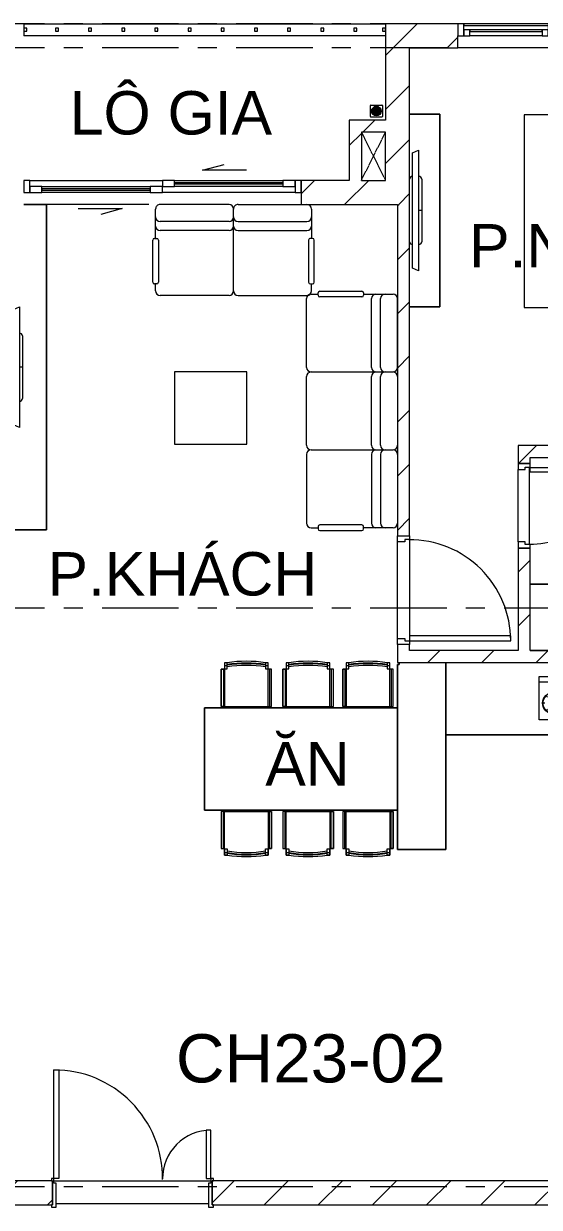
# Model space of a CAD drawing. Header units: millimetres. Extents: x -20144 to 117103, y -11426 to 48263.
# Drawn here: x 81601 to 85876, y 32780 to 42600 of the extents above; entities that cross this region are included whole.
import ezdxf

# ---------------------------------------------------------------- set-up
doc = ezdxf.new("R2010")
doc.units = ezdxf.units.MM
doc.linetypes.add('Dash_2_', pattern=[6.35, 3.175, -3.175])
doc.linetypes.add('Grid Line', pattern=[22.225, 12.7, -3.175, 3.175, -3.175])
for name, color, linetype, lineweight in [('A-DETL-GENF', 31, 'Continuous', 5), ('A-DETL-GENF-HDLN', 161, 'Dash_2_', 5), ('CHU', 181, 'Continuous', 5), ('CUA', 31, 'Continuous', 9), ('HATCH-TUONG', 152, 'Continuous', 9), ('NET THAY 2', 55, 'Continuous', 5), ('NET-CAT', 3, 'Continuous', 9), ('NET-THAY', 2, 'Continuous', 15), ('THIET BI', 44, 'Continuous', 5), ('THIET-BI', 44, 'Continuous', 5), ('TRUC', 225, 'Continuous', 5)]:
    doc.layers.add(name, color=color, linetype=linetype, lineweight=lineweight)
doc.styles.add('Arial_4', font='arial.ttf', dxfattribs={"height": 360})
doc.styles.add('Arial_5', font='arial.ttf', dxfattribs={"height": 400})
pattern_1 = [(45, (71000, 0), (-224.5064, 224.5064), [])]

# ---------------------------------------------------------------- blocks, each defined once
blk = doc.blocks.new('CUA VAO CAN HO_0001 - Type 1-362270-MẶT BẰNG TẦNG 23')
at = {"layer": 'CUA'}
for p, q in [((-549, 1022.3), (-509, 1022.3)), ((-549, 122.3), (-549, 1022.3)), ((-509, 1022.3), (-509, 122.3)), ((712, 522.3), (712, 122.3)), ((752, 522.3), (712, 522.3)), ((752, 122.3), (752, 522.3)), ((-509, 122.3), (-549, 122.3)), ((712, 122.3), (752, 122.3))]:
    blk.add_line(p, q, dxfattribs=at)
at = {"layer": 'CUA', "lineweight": 5}
for p, q in [((-550, 122.3), (-570, 122.3)), ((-570, 122.3), (-570, 102.3)), ((-570, 102.3), (-560, 102.3)), ((-560, 102.3), (-560, -97.7)), ((-550, 81.3), (-550, 122.3)), ((773, 122.3), (753, 122.3)), ((753, 122.3), (753, 81.3)), ((763, -97.7), (763, 102.3)), ((763, 102.3), (773, 102.3)), ((773, 102.3), (773, 122.3)), ((-530, 81.3), (-550, 81.3)), ((-530, -117.7), (-530, 81.3)), ((753, 81.3), (733, 81.3)), ((733, 81.3), (733, -117.7)), ((-560, -97.7), (-570, -97.7)), ((-570, -97.7), (-570, -117.7)), ((773, -97.7), (763, -97.7)), ((773, -117.7), (773, -97.7)), ((-570, -117.7), (-530, -117.7)), ((733, -117.7), (773, -117.7))]:
    blk.add_line(p, q, dxfattribs=at)
for centre, radius, start, end in [((-549, 122.3), 900, 359.5, 90), ((752, 122.3), 400, 90, 180.5)]:
    blk.add_arc(centre, radius, start, end, dxfattribs=at)
blk = doc.blocks.new('CUA PHONG NGU - Type 1-368226-MẶT BẰNG TẦNG 23')
at = {"layer": 'CUA', "lineweight": 5}
for p, q in [((-348.5, -52.3), (-348.5, 47.7)), ((-348.5, 47.7), (-298.5, 47.7)), ((-298.5, 47.7), (-298.5, -11.3)), ((501.5, 47.7), (551.5, 47.7)), ((501.5, -11.3), (501.5, 47.7)), ((551.5, 47.7), (551.5, -52.3)), ((-318.5, -52.3), (-348.5, -52.3)), ((-318.5, -11.3), (-318.5, -52.3)), ((-298.5, -11.3), (-318.5, -11.3)), ((521.5, -11.3), (501.5, -11.3)), ((521.5, -52.3), (521.5, -11.3)), ((551.5, -52.3), (521.5, -52.3))]:
    blk.add_line(p, q, dxfattribs=at)
at = {"layer": 'CUA'}
for p, q in [((-277.5, -52.3), (-317.5, -52.3)), ((-317.5, -52.3), (-317.5, -890.3)), ((-277.5, -890.3), (-277.5, -52.3)), ((-317.5, -890.3), (-277.5, -890.3))]:
    blk.add_line(p, q, dxfattribs=at)
at = {"layer": 'CUA', "lineweight": 5}
blk.add_arc((-317.5, -52.3), 838, 270, 0.5, dxfattribs=at)
blk = doc.blocks.new('CUA WC - Type 1-374153-MẶT BẰNG TẦNG 23')
at = {"layer": 'CUA'}
for p, q in [((-217.5, 690.3), (-177.5, 690.3)), ((-217.5, 52.3), (-217.5, 690.3)), ((-177.5, 690.3), (-177.5, 52.3)), ((-177.5, 52.3), (-217.5, 52.3))]:
    blk.add_line(p, q, dxfattribs=at)
at = {"layer": 'CUA', "lineweight": 5}
for p, q in [((-218.5, 52.3), (-248.5, 52.3)), ((-248.5, 52.3), (-248.5, -47.7)), ((-218.5, 11.3), (-218.5, 52.3)), ((-198.5, 11.3), (-218.5, 11.3)), ((-198.5, -47.7), (-198.5, 11.3)), ((421.5, 11.3), (401.5, 11.3)), ((401.5, 11.3), (401.5, -47.7)), ((451.5, 52.3), (421.5, 52.3)), ((421.5, 52.3), (421.5, 11.3)), ((451.5, -47.7), (451.5, 52.3)), ((-248.5, -47.7), (-198.5, -47.7)), ((401.5, -47.7), (451.5, -47.7))]:
    blk.add_line(p, q, dxfattribs=at)
blk.add_arc((-217.5, 52.3), 638, 359.5, 90, dxfattribs=at)
blk = doc.blocks.new('CUA LO GIA _LUA_1 - CUA LO GIA _LUA_ 2300-627827-MẶT BẰNG TẦNG 23')
at = {"layer": 'CUA'}
for p, q in [((332.4, 183.9), (511.1, 231.8)), ((-1100, 100), (-1150, 100)), ((-1150, 100), (-1150, 0)), ((-1100, 0), (-1100, 100)), ((-1100, 100), (0, 100)), ((100, 100), (0, 100)), ((0, 100), (0, 50)), ((100, 50), (100, 100)), ((100, 100), (1000, 100)), ((697.4, 183.9), (332.4, 183.9)), ((1100, 100), (1000, 100)), ((1000, 100), (1000, 50)), ((1100, 50), (1100, 100)), ((1150, 100), (1100, 100)), ((1100, 100), (1100, 0)), ((1150, 0), (1150, 100)), ((-1000, 50), (-1100, 50)), ((-1100, 50), (-1100, 0)), ((-1100, 0), (-1000, 0)), ((-1000, 0), (-1000, 50)), ((-1000, 50), (-100, 50)), ((-100, 30), (-1000, 30)), ((-1000, 30), (-1000, 20)), ((-1000, 20), (-100, 20)), ((-100, 0), (-1000, 0)), ((0, 50), (-100, 50)), ((-100, 50), (-100, 0)), ((-100, 20), (-100, 30)), ((-100, 0), (0, 0)), ((0, 0), (0, 50)), ((0, 50), (100, 50)), ((1000, 80), (100, 80)), ((100, 80), (100, 70)), ((100, 70), (1000, 70)), ((1000, 50), (100, 50)), ((1000, 70), (1000, 80)), ((1000, 50), (1100, 50)), ((-1150, 0), (-1100, 0)), ((1100, 0), (0, 0)), ((1100, 0), (1150, 0)), ((-697.4, -133.9), (-332.4, -133.9)), ((-332.4, -133.9), (-511.1, -181.8))]:
    blk.add_line(p, q, dxfattribs=at)
blk = doc.blocks.new('X-PHONG NGU 2 - X-PHONG NGU 2_Recovery_-378306-MẶT BẰNG TẦNG 23')
at = {"layer": 'CUA'}
for p, q in [((-1000, 0), (-1050, 0)), ((-1050, 0), (-1050, -100)), ((-450, 0), (-1000, 0)), ((-1000, 0), (-1000, -75)), ((-1000, -100), (-1000, 0)), ((-450, -75), (-450, 0)), ((-400, 0), (-450, 0)), ((-450, 0), (-450, -100)), ((300, 0), (-400, 0)), ((-400, 0), (-400, -50)), ((-400, -100), (-400, 0)), ((300, -50), (300, 0)), ((350, 0), (300, 0)), ((300, 0), (300, -50)), ((350, -50), (350, 0)), ((350, 0), (950, 0)), ((1000, 0), (950, 0)), ((950, 0), (950, -50)), ((1050, 0), (1000, 0)), ((1000, 0), (1000, -100)), ((1000, -50), (1000, 0)), ((1050, -100), (1050, 0)), ((-1000, -75), (-450, -75)), ((-450, -85), (-1000, -85)), ((-1000, -85), (-1000, -100)), ((-450, -100), (-450, -85)), ((-400, -50), (300, -50)), ((-350, -50), (-400, -50)), ((-400, -50), (-400, -100)), ((-350, -100), (-350, -50)), ((250, -85), (-350, -85)), ((-350, -85), (-350, -100)), ((300, -50), (250, -50)), ((250, -50), (250, -100)), ((1000, -85), (250, -85)), ((250, -85), (250, -100)), ((250, -100), (250, -85)), ((300, -50), (350, -50)), ((300, -100), (300, -50)), ((950, -35), (350, -35)), ((350, -35), (350, -50)), ((350, -50), (950, -50)), ((950, -50), (950, -35)), ((950, -50), (1000, -50)), ((1000, -100), (1000, -85)), ((-1050, -100), (-1000, -100)), ((-1000, -100), (-450, -100)), ((-450, -100), (-400, -100)), ((-400, -100), (-350, -100)), ((-350, -100), (250, -100)), ((250, -100), (1000, -100)), ((250, -100), (300, -100)), ((1000, -100), (1050, -100))]:
    blk.add_line(p, q, dxfattribs=at)
blk = doc.blocks.new('Railing - 25mm-666288-MẶT BẰNG TẦNG 23')
at = {"layer": 'NET THAY 2'}
for p, q in [((12.5, 12.5), (-12.5, 12.5)), ((-12.5, 12.5), (-12.5, -12.5)), ((12.5, -12.5), (12.5, 12.5)), ((-12.5, -12.5), (12.5, -12.5))]:
    blk.add_line(p, q, dxfattribs=at)
blk = doc.blocks.new('Railing - Railing-696056-MẶT BẰNG TẦNG 23')
at = {"rotation": 90.000000000001}
for p in [(10613.1, 42550), (10875.6, 42550), (11150.6, 42550), (11425.6, 42550), (11700.6, 42550), (11975.6, 42550), (12250.6, 42550), (12525.6, 42550), (12800.6, 42550), (13075.6, 42550), (13350.6, 42550), (13588, 42550)]:
    blk.add_blockref('Railing - 25mm-666288-MẶT BẰNG TẦNG 23', p, dxfattribs=at)
blk = doc.blocks.new('X-BAN AN 4 GHE - X-BAN AN 4 GHE 2-382485-MẶT BẰNG TẦNG 23')
at = {"layer": 'THIET BI'}
for p, q in [((165.2, 318.5), (136.9, 318.5)), ((136.9, 318.5), (136.9, 10)), ((136.9, 318.5), (155.8, 318.5)), ((136.9, 10), (136.9, 318.5)), ((155.8, 318.5), (155.8, 10)), ((187, 372.7), (165.2, 372.7)), ((165.2, 372.7), (165.2, 318.5)), ((165.2, 372.7), (165.2, 10)), ((187, 372.7), (165.2, 372.7)), ((165.2, 350.9), (187, 350.9)), ((165.2, 321.9), (187, 321.9)), ((187, 337.9), (187, 372.7)), ((187, 321.9), (187, 337.9)), ((527.9, 372.7), (506.1, 372.7)), ((506.1, 372.7), (506.1, 337.9)), ((527.9, 372.7), (506.1, 372.7)), ((506.1, 350.9), (527.9, 350.9)), ((506.1, 337.9), (506.1, 321.9)), ((506.1, 321.9), (527.9, 321.9)), ((527.9, 318.5), (527.9, 372.7)), ((527.9, 10), (527.9, 372.7)), ((556.2, 318.5), (527.9, 318.5)), ((537.3, 318.5), (537.3, 10)), ((556.2, 318.5), (537.3, 318.5)), ((556.2, 10), (556.2, 318.5)), ((556.2, 10), (556.2, 318.5)), ((648.5, 318.5), (648.5, 10)), ((676.8, 318.5), (648.5, 318.5)), ((648.5, 318.5), (667.4, 318.5)), ((648.5, 10), (648.5, 318.5)), ((667.4, 318.5), (667.4, 10)), ((698.6, 372.7), (676.8, 372.7)), ((676.8, 372.7), (676.8, 318.5)), ((676.8, 372.7), (676.8, 10)), ((698.6, 372.7), (676.8, 372.7)), ((676.8, 350.9), (698.6, 350.9)), ((676.8, 321.9), (698.6, 321.9)), ((698.6, 337.9), (698.6, 372.7)), ((698.6, 321.9), (698.6, 337.9)), ((1039.5, 372.7), (1017.7, 372.7)), ((1017.7, 372.7), (1017.7, 337.9)), ((1039.5, 372.7), (1017.7, 372.7)), ((1017.7, 350.9), (1039.5, 350.9)), ((1017.7, 337.9), (1017.7, 321.9)), ((1017.7, 321.9), (1039.5, 321.9)), ((1039.5, 318.5), (1039.5, 372.7)), ((1039.5, 10), (1039.5, 372.7)), ((1067.8, 318.5), (1039.5, 318.5)), ((1048.9, 318.5), (1048.9, 10)), ((1067.8, 318.5), (1048.9, 318.5)), ((1067.8, 10), (1067.8, 318.5)), ((1067.8, 10), (1067.8, 318.5)), ((1145.3, 318.5), (1145.3, 10)), ((1173.7, 318.5), (1145.3, 318.5)), ((1145.3, 318.5), (1164.2, 318.5)), ((1145.3, 10), (1145.3, 318.5)), ((1164.2, 318.5), (1164.2, 10)), ((1195.4, 372.7), (1173.7, 372.7)), ((1173.7, 372.7), (1173.7, 318.5)), ((1173.7, 372.7), (1173.7, 10)), ((1195.4, 372.7), (1173.7, 372.7)), ((1173.7, 350.9), (1195.4, 350.9)), ((1173.7, 321.9), (1195.4, 321.9)), ((1195.4, 337.9), (1195.4, 372.7)), ((1195.4, 321.9), (1195.4, 337.9)), ((1536.3, 372.7), (1514.6, 372.7)), ((1514.6, 372.7), (1514.6, 337.9)), ((1536.3, 372.7), (1514.6, 372.7)), ((1514.6, 350.9), (1536.3, 350.9)), ((1514.6, 337.9), (1514.6, 321.9)), ((1514.6, 321.9), (1536.3, 321.9)), ((1536.3, 318.5), (1536.3, 372.7)), ((1536.3, 10), (1536.3, 372.7)), ((1564.7, 318.5), (1536.3, 318.5)), ((1545.8, 318.5), (1545.8, 10)), ((1564.7, 318.5), (1545.8, 318.5)), ((1564.7, 10), (1564.7, 318.5)), ((1564.7, 10), (1564.7, 318.5)), ((1600, 0), (0, 0)), ((0, 0), (0, -850)), ((0, -850), (0, 0)), ((0, 0), (1600, 0)), ((136.9, 10), (556.2, 10)), ((155.8, 10), (136.9, 10)), ((165.2, 10), (527.9, 10)), ((537.3, 10), (556.2, 10)), ((648.5, 10), (1067.8, 10)), ((667.4, 10), (648.5, 10)), ((676.8, 10), (1039.5, 10)), ((1048.9, 10), (1067.8, 10)), ((1145.3, 10), (1564.7, 10)), ((1164.2, 10), (1145.3, 10)), ((1173.7, 10), (1536.3, 10)), ((1545.8, 10), (1564.7, 10)), ((1600, -850), (1600, 0)), ((1600, 0), (1600, -850)), ((0, -850), (1600, -850)), ((1600, -850), (0, -850)), ((556.2, -860), (136.9, -860)), ((136.9, -860), (136.9, -1168.5)), ((155.8, -860), (136.9, -860)), ((136.9, -860), (136.9, -1168.5)), ((155.8, -1168.5), (155.8, -860)), ((165.2, -860), (527.9, -860)), ((165.2, -1222.7), (165.2, -860)), ((527.9, -860), (527.9, -1222.7)), ((537.3, -860), (556.2, -860)), ((537.3, -1168.5), (537.3, -860)), ((556.2, -1168.5), (556.2, -860)), ((556.2, -860), (556.2, -1168.5)), ((1067.8, -860), (648.5, -860)), ((648.5, -860), (648.5, -1168.5)), ((667.4, -860), (648.5, -860)), ((648.5, -860), (648.5, -1168.5)), ((667.4, -1168.5), (667.4, -860)), ((676.8, -860), (1039.5, -860)), ((676.8, -1222.7), (676.8, -860)), ((1039.5, -860), (1039.5, -1222.7)), ((1048.9, -860), (1067.8, -860)), ((1048.9, -1168.5), (1048.9, -860)), ((1067.8, -1168.5), (1067.8, -860)), ((1067.8, -860), (1067.8, -1168.5)), ((1564.7, -860), (1145.3, -860)), ((1145.3, -860), (1145.3, -1168.5)), ((1164.2, -860), (1145.3, -860)), ((1145.3, -860), (1145.3, -1168.5)), ((1164.2, -1168.5), (1164.2, -860)), ((1173.7, -860), (1536.3, -860)), ((1173.7, -1222.7), (1173.7, -860)), ((1536.3, -860), (1536.3, -1222.7)), ((1545.8, -860), (1564.7, -860)), ((1545.8, -1168.5), (1545.8, -860)), ((1564.7, -1168.5), (1564.7, -860)), ((1564.7, -860), (1564.7, -1168.5)), ((136.9, -1168.5), (165.2, -1168.5)), ((136.9, -1168.5), (155.8, -1168.5)), ((165.2, -1168.5), (165.2, -1222.7)), ((165.2, -1171.9), (187, -1171.9)), ((187, -1171.9), (187, -1187.9)), ((506.1, -1171.9), (527.9, -1171.9)), ((506.1, -1187.9), (506.1, -1171.9)), ((527.9, -1222.7), (527.9, -1168.5)), ((527.9, -1168.5), (556.2, -1168.5)), ((556.2, -1168.5), (537.3, -1168.5)), ((648.5, -1168.5), (676.8, -1168.5)), ((648.5, -1168.5), (667.4, -1168.5)), ((676.8, -1168.5), (676.8, -1222.7)), ((676.8, -1171.9), (698.6, -1171.9)), ((698.6, -1171.9), (698.6, -1187.9)), ((1017.7, -1171.9), (1039.5, -1171.9)), ((1017.7, -1187.9), (1017.7, -1171.9)), ((1039.5, -1222.7), (1039.5, -1168.5)), ((1039.5, -1168.5), (1067.8, -1168.5)), ((1067.8, -1168.5), (1048.9, -1168.5)), ((1145.3, -1168.5), (1173.7, -1168.5)), ((1145.3, -1168.5), (1164.2, -1168.5)), ((1173.7, -1168.5), (1173.7, -1222.7)), ((1173.7, -1171.9), (1195.4, -1171.9)), ((1195.4, -1171.9), (1195.4, -1187.9)), ((1514.6, -1171.9), (1536.3, -1171.9)), ((1514.6, -1187.9), (1514.6, -1171.9)), ((1536.3, -1222.7), (1536.3, -1168.5)), ((1536.3, -1168.5), (1564.7, -1168.5)), ((1564.7, -1168.5), (1545.8, -1168.5)), ((165.2, -1200.9), (187, -1200.9)), ((165.2, -1222.7), (187, -1222.7)), ((187, -1222.7), (165.2, -1222.7)), ((187, -1187.9), (187, -1222.7)), ((506.1, -1222.7), (506.1, -1187.9)), ((506.1, -1200.9), (527.9, -1200.9)), ((506.1, -1222.7), (527.9, -1222.7)), ((527.9, -1222.7), (506.1, -1222.7)), ((676.8, -1200.9), (698.6, -1200.9)), ((676.8, -1222.7), (698.6, -1222.7)), ((698.6, -1222.7), (676.8, -1222.7)), ((698.6, -1187.9), (698.6, -1222.7)), ((1017.7, -1222.7), (1017.7, -1187.9)), ((1017.7, -1200.9), (1039.5, -1200.9)), ((1017.7, -1222.7), (1039.5, -1222.7)), ((1039.5, -1222.7), (1017.7, -1222.7)), ((1173.7, -1200.9), (1195.4, -1200.9)), ((1173.7, -1222.7), (1195.4, -1222.7)), ((1195.4, -1222.7), (1173.7, -1222.7)), ((1195.4, -1187.9), (1195.4, -1222.7)), ((1514.6, -1222.7), (1514.6, -1187.9)), ((1514.6, -1200.9), (1536.3, -1200.9)), ((1514.6, -1222.7), (1536.3, -1222.7)), ((1536.3, -1222.7), (1514.6, -1222.7))]:
    blk.add_line(p, q, dxfattribs=at)
for centre, radius, start, end in [((346.5, -628.1), 1013.4, 80.94073, 99.05927), ((346.5, -628.1), 1013.4, 80.94073, 99.05927), ((346.5, -628.1), 998.9, 80.80804, 99.19196), ((346.5, -648.2), 1013.4, 80.94073, 99.05927), ((346.5, -648.2), 998.9, 80.80804, 99.19196), ((858.1, -628.1), 1013.4, 80.94073, 99.05927), ((858.1, -628.1), 1013.4, 80.94073, 99.05927), ((858.1, -628.1), 998.9, 80.80804, 99.19196), ((858.1, -648.2), 1013.4, 80.94073, 99.05927), ((858.1, -648.2), 998.9, 80.80804, 99.19196), ((1355, -628.1), 1013.4, 80.94073, 99.05927), ((1355, -628.1), 1013.4, 80.94073, 99.05927), ((1355, -628.1), 998.9, 80.80804, 99.19196), ((1355, -648.2), 1013.4, 80.94073, 99.05927), ((1355, -648.2), 998.9, 80.80804, 99.19196), ((346.5, -201.8), 998.9, 260.80804, 279.19196), ((346.5, -201.8), 1013.4, 260.94073, 279.05927), ((346.5, -221.9), 998.9, 260.80804, 279.19196), ((346.5, -221.9), 1013.4, 260.94073, 279.05927), ((346.5, -221.9), 1013.4, 260.94073, 279.05927), ((858.1, -201.8), 998.9, 260.80804, 279.19196), ((858.1, -201.8), 1013.4, 260.94073, 279.05927), ((858.1, -221.9), 998.9, 260.80804, 279.19196), ((858.1, -221.9), 1013.4, 260.94073, 279.05927), ((858.1, -221.9), 1013.4, 260.94073, 279.05927), ((1355, -201.8), 998.9, 260.80804, 279.19196), ((1355, -201.8), 1013.4, 260.94073, 279.05927), ((1355, -221.9), 998.9, 260.80804, 279.19196), ((1355, -221.9), 1013.4, 260.94073, 279.05927), ((1355, -221.9), 1013.4, 260.94073, 279.05927)]:
    blk.add_arc(centre, radius, start, end, dxfattribs=at)
blk = doc.blocks.new('X-SOFA - X-SOFA-626356-MẶT BẰNG TẦNG 23')
at = {"layer": 'THIET BI'}
for p, q in [((-644.3, 992.8), (-295.7, 992.8)), ((-753.8, 360.8), (-753.8, 931.5)), ((-716.2, 969.2), (-658.4, 969.2)), ((-658.4, 959.8), (-658.4, 978.7)), ((-295.7, 945.7), (-644.3, 945.7)), ((-281.5, 978.7), (-281.5, 959.8)), ((-281.5, 969.2), (-103.7, 969.2)), ((-216.7, 360.8), (-216.7, 931.5)), ((-141.3, 360.8), (-141.3, 931.5)), ((-103.7, 969.2), (-37.7, 969.2)), ((0, 360.8), (0, 931.5)), ((-1250, 325), (-1850, 325)), ((-1850, 325), (-1850, -275)), ((-1850, 325), (-1850, -275)), ((-1250, 325), (-1850, 325)), ((-1250, -275), (-1250, 325)), ((-1250, -275), (-1250, 325)), ((-716.2, 323.1), (-103.7, 323.1)), ((-103.7, 323.1), (-37.7, 323.1)), ((-753.8, -285.4), (-753.8, 285.4)), ((-216.7, -285.4), (-216.7, 285.4)), ((-141.3, -285.4), (-141.3, 285.4)), ((0, 285.4), (0, -285.4)), ((-1850, -275), (-1250, -275)), ((-1850, -275), (-1250, -275)), ((-753.8, -360.8), (-753.8, -931.5)), ((-716.2, -323.1), (-37.7, -323.1)), ((-216.7, -360.8), (-216.7, -931.5)), ((-141.3, -360.8), (-141.3, -931.5)), ((0, -360.8), (0, -931.5)), ((-716.2, -969.2), (-658.4, -969.2)), ((-658.4, -959.8), (-658.4, -978.7)), ((-295.7, -945.7), (-644.3, -945.7)), ((-281.5, -978.7), (-281.5, -959.8)), ((-103.7, -969.2), (-281.5, -969.2)), ((-37.7, -969.2), (-103.7, -969.2)), ((-644.3, -992.8), (-295.7, -992.8))]:
    blk.add_line(p, q, dxfattribs=at)
for centre, radius, start, end in [((-644.3, 978.7), 14.1, 90, 180), ((-295.7, 978.7), 14.1, 360, 90), ((-716.2, 931.5), 37.7, 90, 180), ((-644.3, 959.8), 14.1, 180, 270), ((-295.7, 959.8), 14.1, 270, 0), ((-179, 931.5), 37.7, 90, 180), ((-103.7, 931.5), 37.7, 90, 180), ((-37.7, 931.5), 37.7, 360, 90), ((-716.2, 360.8), 37.7, 180, 270), ((-716.2, 285.4), 37.7, 90, 180), ((-179, 360.8), 37.7, 180, 270), ((-179, 285.4), 37.7, 90, 180), ((-103.7, 360.8), 37.7, 180, 270), ((-103.7, 285.4), 37.7, 90, 180), ((-37.7, 360.8), 37.7, 270, 0), ((-37.7, 285.4), 37.7, 360, 90), ((-716.2, -285.4), 37.7, 180, 270), ((-179, -285.4), 37.7, 180, 270), ((-103.7, -285.4), 37.7, 180, 270), ((-37.7, -285.4), 37.7, 270, 0), ((-716.2, -360.8), 37.7, 90, 180), ((-179, -360.8), 37.7, 90, 180), ((-103.7, -360.8), 37.7, 90, 180), ((-37.7, -360.8), 37.7, 360, 90), ((-716.2, -931.5), 37.7, 180, 270), ((-644.3, -959.8), 14.1, 90, 180), ((-644.3, -978.7), 14.1, 180, 270), ((-295.7, -959.8), 14.1, 360, 90), ((-295.7, -978.7), 14.1, 270, 0), ((-179, -931.5), 37.7, 180, 270), ((-103.7, -931.5), 37.7, 180, 270), ((-37.7, -931.5), 37.7, 270, 0)]:
    blk.add_arc(centre, radius, start, end, dxfattribs=at)
blk = doc.blocks.new('X-SOFA - X-SOFA-V90-MẶT BẰNG TẦNG 23')
at = {"layer": 'THIET BI'}
for p, q in [((-753.8, 37.7), (-753.8, 608.5)), ((-716.2, 646.2), (-658.4, 646.2)), ((-658.4, 636.7), (-658.4, 655.6)), ((-644.3, 669.7), (-295.7, 669.7)), ((-295.7, 622.6), (-644.3, 622.6)), ((-281.5, 655.6), (-281.5, 636.7)), ((-281.5, 646.2), (-103.7, 646.2)), ((-216.7, 37.7), (-216.7, 608.5)), ((-141.3, 37.7), (-141.3, 608.5)), ((-103.7, 646.2), (-37.7, 646.2)), ((0, 37.7), (0, 608.5)), ((-716.2, 0), (-103.7, 0)), ((-103.7, 0), (-37.7, 0)), ((-753.8, -37.7), (-753.8, -608.5)), ((-216.7, -37.7), (-216.7, -608.5)), ((-141.3, -37.7), (-141.3, -608.5)), ((0, -37.7), (0, -559.8)), ((-716.2, -646.2), (-658.4, -646.2)), ((-658.4, -636.7), (-658.4, -655.6)), ((-295.7, -622.6), (-644.3, -622.6)), ((-644.3, -669.7), (-295.7, -669.7)), ((-281.5, -655.6), (-281.5, -636.7)), ((-103.7, -646.2), (-281.5, -646.2)), ((-37.7, -646.2), (-103.7, -646.2))]:
    blk.add_line(p, q, dxfattribs=at)
for centre, radius, start, end in [((-716.2, 608.5), 37.7, 90, 180), ((-644.3, 655.6), 14.1, 90, 180), ((-644.3, 636.7), 14.1, 180, 270), ((-295.7, 655.6), 14.1, 0, 90), ((-295.7, 636.7), 14.1, 270, 0), ((-179, 608.5), 37.7, 90, 180), ((-103.7, 608.5), 37.7, 90, 180), ((-37.7, 608.5), 37.7, 360, 90), ((-716.2, 37.7), 37.7, 180, 270), ((-179, 37.7), 37.7, 180, 270), ((-103.7, 37.7), 37.7, 180, 270), ((-37.7, 37.7), 37.7, 270, 0), ((-716.2, -37.7), 37.7, 90, 180), ((-179, -37.7), 37.7, 90, 180), ((-103.7, -37.7), 37.7, 90, 180), ((-37.7, -37.7), 37.7, 360, 90), ((-716.2, -608.5), 37.7, 180, 270), ((-644.3, -636.7), 14.1, 90, 180), ((-644.3, -655.6), 14.1, 180, 270), ((-295.7, -636.7), 14.1, 360, 90), ((-295.7, -655.6), 14.1, 270, 0), ((-179, -608.5), 37.7, 180, 270), ((-103.7, -608.5), 37.7, 180, 270), ((-37.7, -608.5), 37.7, 270, 0)]:
    blk.add_arc(centre, radius, start, end, dxfattribs=at)
blk = doc.blocks.new('X-TV - X-TV-626357-MẶT BẰNG TẦNG 23')
at = {"layer": 'THIET BI'}
for p, q in [((1600, 250), (0, 250)), ((0, 250), (0, 0.1)), ((0, 250), (1600, 250)), ((0, 0.1), (0, 250)), ((1600, 0.1), (1600, 250)), ((1600, 250), (1600, 0.1)), ((540, 100), (1060, 100)), ((800, 100), (800, 75)), ((300, 75), (1300, 75)), ((322.5, 25), (300, 75)), ((1277.5, 25), (322.5, 25)), ((1300, 75), (1277.5, 25))]:
    blk.add_line(p, q, dxfattribs=at)
for centre, start_param, end_param in [((540, 75), 0, 1.570796), ((1060, 75), 4.712389, 6.283185), ((540, 25), 1.570796, 3.134859), ((1060, 25), 3.148326, 4.712389)]:
    blk.add_ellipse(centre, major_axis=(0, 25), ratio=0.9, start_param=start_param, end_param=end_param, dxfattribs=at)
blk = doc.blocks.new('X-TV - X-TV-626358-MẶT BẰNG TẦNG 23')
at = {"layer": 'THIET BI'}
for p, q in [((2699.9, 300), (0, 300)), ((0, 300), (0, 110)), ((0, 300), (2699.9, 300)), ((0, 110), (0, 300)), ((2699.9, 10), (2699.9, 300)), ((2699.9, 300), (2699.9, 10)), ((1090, 100), (1610, 100)), ((1350, 100), (1350, 75)), ((850, 75), (1850, 75)), ((872.5, 25), (850, 75)), ((1827.5, 25), (872.5, 25)), ((1850, 75), (1827.5, 25))]:
    blk.add_line(p, q, dxfattribs=at)
for centre, start_param, end_param in [((1090, 75), 0, 1.570796), ((1610, 75), 4.712389, 6.283185), ((1090, 25), 1.570796, 2.237229), ((1610, 25), 4.045957, 4.712389)]:
    blk.add_ellipse(centre, major_axis=(0, 25), ratio=0.9, start_param=start_param, end_param=end_param, dxfattribs=at)
blk = doc.blocks.new('X-GIUONG - X-GIUONG-V91-MẶT BẰNG TẦNG 23')
at = {"layer": 'THIET BI'}
for p, q in [((-1239, -9.9), (-1239, -439)), ((-1239, -439), (-1239, -9.9)), ((-1059.6, -158.2), (-1131.2, -59.5)), ((-1039.2, -147.8), (-1076.9, -31.8)), ((-1016.6, -144.2), (-1016.6, -22.2)), ((-993.9, -147.8), (-956.3, -31.8)), ((-973.5, -158.2), (-901.9, -59.5)), ((-800, -439), (-800, -9.9)), ((-800, -9.9), (-800, -2000)), ((-800, -9.9), (-800, -439)), ((-800, -9.9), (-800, -2000)), ((-550, -30), (-550, -410)), ((-30, -30), (-550, -30)), ((800, 0), (-55.4, 0)), ((800, 0), (-55.4, 0)), ((-30, -360), (-30, -30)), ((30, -30), (30, -360)), ((550, -30), (30, -30)), ((550, -360), (550, -30)), ((1239, 0), (800, 0)), ((800, 0), (800, -439)), ((800, -2000), (800, 0)), ((1239, 0), (800, 0)), ((800, 0), (800, -439)), ((800, -2000), (800, 0)), ((973.5, -158.2), (901.9, -59.5)), ((993.9, -147.8), (956.3, -31.8)), ((1016.6, -144.2), (1016.6, -22.2)), ((1039.2, -147.8), (1076.9, -31.8)), ((1059.6, -158.2), (1131.2, -59.5)), ((1239, -439), (1239, 0)), ((1239, -439), (1239, 0)), ((-1086.1, -194.8), (-1202.1, -157.1)), ((-1075.8, -174.4), (-1174.4, -102.7)), ((-1068.3, -269.1), (-964.8, -165.6)), ((-1068.3, -165.6), (-964.8, -269.1)), ((-957.4, -174.4), (-858.7, -102.7)), ((-947, -194.8), (-831, -157.1)), ((947, -194.8), (831, -157.1)), ((957.4, -174.4), (858.7, -102.7)), ((1068.3, -269.1), (964.8, -165.6)), ((1068.3, -165.6), (964.8, -269.1)), ((1075.8, -174.4), (1174.4, -102.7)), ((1086.1, -194.8), (1202.1, -157.1)), ((-1089.7, -217.4), (-1211.7, -217.4)), ((-1086.1, -240), (-1202.1, -277.7)), ((-1075.8, -260.4), (-1174.4, -332.1)), ((-1059.6, -276.6), (-1131.2, -375.2)), ((-1039.2, -287), (-1076.9, -402.9)), ((-1016.6, -290.5), (-1016.6, -412.5)), ((-993.9, -287), (-956.3, -402.9)), ((-973.5, -276.6), (-901.9, -375.2)), ((-957.4, -260.4), (-858.7, -332.1)), ((-947, -240), (-831, -277.7)), ((-943.4, -217.4), (-821.4, -217.4)), ((-821.4, -217.4), (-943.4, -217.4)), ((943.4, -217.4), (821.4, -217.4)), ((821.4, -217.4), (943.4, -217.4)), ((947, -240), (831, -277.7)), ((957.4, -260.4), (858.7, -332.1)), ((973.5, -276.6), (901.9, -375.2)), ((993.9, -287), (956.3, -402.9)), ((1016.6, -290.5), (1016.6, -412.5)), ((1039.2, -287), (1076.9, -402.9)), ((1059.6, -276.6), (1131.2, -375.2)), ((1075.8, -260.4), (1174.4, -332.1)), ((1086.1, -240), (1202.1, -277.7)), ((1089.7, -217.4), (1211.7, -217.4)), ((-370, -360), (-800, -740)), ((-370, -740), (-370, -360)), ((800, -360), (-370, -360)), ((-1239, -439), (-800, -439)), ((-800, -439), (-1239, -439)), ((-550, -410), (-420, -410)), ((-370, -420), (800, -420)), ((800, -439), (1239, -439)), ((800, -439), (1239, -439)), ((-800, -740), (-370, -740)), ((-800, -2000), (800, -2000)), ((-800, -2000), (800, -2000))]:
    blk.add_line(p, q, dxfattribs=at)
for centre, radius in [((-1016.6, -217.4), 195.1), ((1016.6, -217.4), 195.1), ((-1016.6, -217.4), 73.2), ((1016.6, -217.4), 73.2)]:
    blk.add_circle(centre, radius, dxfattribs=at)
blk = doc.blocks.new('X-BEP - X-BEP-626359-MẶT BẰNG TẦNG 23')
at = {"layer": 'THIET BI'}
for p, q in [((0, -0.1), (0, -600)), ((0, -600), (0, -0.1)), ((2700, -600), (2700, -0.1)), ((2700, -0.1), (2700, -600)), ((775.5, -117.4), (1324.5, -117.4)), ((775.5, -475.7), (775.5, -117.4)), ((1324.5, -162.4), (775.5, -162.4)), ((1324.5, -117.4), (1324.5, -475.7)), ((842.7, -287.3), (826.1, -270.7)), ((892.3, -266.8), (892.3, -243.3)), ((941.9, -287.3), (958.5, -270.7)), ((1158.1, -287.3), (1141.5, -270.7)), ((1207.7, -266.8), (1207.7, -243.3)), ((1257.3, -287.3), (1273.9, -270.7)), ((822.1, -336.9), (798.7, -336.9)), ((842.7, -386.6), (826.1, -403.1)), ((878.1, -332.9), (855.6, -332.9)), ((878.1, -341), (855.6, -341)), ((906.4, -332.9), (928.9, -332.9)), ((906.4, -341), (928.9, -341)), ((941.9, -386.6), (958.5, -403.1)), ((962.5, -336.9), (985.9, -336.9)), ((1137.5, -336.9), (1114.1, -336.9)), ((1158.1, -386.6), (1141.5, -403.1)), ((1193.6, -332.9), (1171.1, -332.9)), ((1193.6, -341), (1171.1, -341)), ((1221.9, -332.9), (1244.4, -332.9)), ((1221.9, -341), (1244.4, -341)), ((1257.3, -386.6), (1273.9, -403.1)), ((1277.9, -336.9), (1301.3, -336.9)), ((1324.5, -475.7), (775.5, -475.7)), ((892.3, -407.1), (892.3, -430.5)), ((1207.7, -407.1), (1207.7, -430.5)), ((0, -600), (2700, -600)), ((2700, -600), (0, -600))]:
    blk.add_line(p, q, dxfattribs=at)
for centre, radius in [((892.3, -336.9), 90), ((892.3, -336.9), 85.5), ((1207.7, -336.9), 90), ((1207.7, -336.9), 85.5), ((892.3, -336.9), 36.9), ((892.3, -336.9), 14.7), ((892.3, -336.9), 8.24), ((1207.7, -336.9), 36.9), ((1207.7, -336.9), 14.7), ((1207.7, -336.9), 8.24)]:
    blk.add_circle(centre, radius, dxfattribs=at)
blk = doc.blocks.new('X-BAR - X-BAR-626361-MẶT BẰNG TẦNG 23')
at = {"layer": 'THIET BI'}
for p, q in [((-387.3, -17.3), (-400, -17.3)), ((-400, -17.3), (-400, -1550)), ((-400, -1550), (-400, -17.3)), ((-400, -17.3), (-387.3, -17.3)), ((-387.3, -0.1), (-387.3, -17.3)), ((-387.3, -17.3), (-387.3, -0.1)), ((0, -1550), (0, -0.1)), ((0, -0.1), (0, -1550)), ((-400, -1550), (0, -1550)), ((0, -1550), (-400, -1550))]:
    blk.add_line(p, q, dxfattribs=at)
blk = doc.blocks.new('X-LA1 - X-LA-627829-MẶT BẰNG TẦNG 23')
at = {"layer": 'THIET-BI'}
for p, q in [((449.9, 0), (-450, 0)), ((-450, 0), (-450, -550)), ((-450, -550), (-450, 0)), ((-450, 0), (449.9, 0)), ((-450, -550), (449.9, -550)), ((449.9, -550), (-450, -550))]:
    blk.add_line(p, q, dxfattribs=at)
for radius in [225, 185, 17]:
    blk.add_circle((0, -300), radius, dxfattribs=at)
blk = doc.blocks.new('X-PHEU - X-PHEU-444926-MẶT BẰNG TẦNG 23')
at = {"layer": 'THIET-BI'}
for p, q in [((25, 29), (25, 121)), ((29, 125), (121, 125)), ((47.5, 51.8), (47.5, 98.2)), ((52.5, 103.1), (52.5, 46.9)), ((57.5, 43.5), (57.5, 106.5)), ((62.5, 108.8), (62.5, 41.2)), ((67.5, 39.8), (67.5, 110.2)), ((72.5, 110.9), (72.5, 78.1)), ((77.5, 78.1), (77.5, 110.9)), ((82.5, 110.2), (82.5, 39.8)), ((87.5, 41.2), (87.5, 108.8)), ((92.5, 106.5), (92.5, 43.5)), ((97.5, 46.9), (97.5, 103.1)), ((102.5, 98.2), (102.5, 51.8)), ((125, 121), (125, 29)), ((121, 25), (29, 25)), ((42.5, 90.5), (42.5, 59.5)), ((72.5, 71.9), (72.5, 39.1)), ((77.5, 39.1), (77.5, 71.9)), ((107.5, 59.5), (107.5, 90.5))]:
    blk.add_line(p, q, dxfattribs=at)
blk.add_circle((75, 75), 40, dxfattribs=at)
for centre, radius, start, end in [((29, 121), 4, 90, 180), ((75, 75), 36, 139.80824, 154.52563), ((75, 75), 36, 119.0853, 128.68219), ((75, 75), 36, 102.0247, 110.31751), ((75, 75), 36, 90, 93.98208), ((75, 75), 36, 86.01792, 90), ((75, 75), 36, 69.68249, 77.9753), ((75, 75), 36, 51.31781, 60.9147), ((75, 75), 36, 25.47437, 40.19176), ((121, 121), 4, 0, 90), ((29, 29), 4, 180, 270), ((75, 75), 36, 205.47437, 220.19176), ((75, 75), 36, 231.31781, 240.9147), ((75, 75), 36, 249.68249, 257.9753), ((75, 75), 4, 128.68219, 231.31781), ((75, 75), 36, 266.01792, 270), ((75, 75), 36, 270, 273.98208), ((75, 75), 4, 308.68219, 51.31781), ((75, 75), 36, 282.0247, 290.31751), ((75, 75), 36, 299.0853, 308.68219), ((75, 75), 36, 319.80824, 334.52563), ((121, 29), 4, 270, 360)]:
    blk.add_arc(centre, radius, start, end, dxfattribs=at)
blk = doc.blocks.new('Family2 - Family1 2-690398-MẶT BẰNG TẦNG 23')
at = {"layer": 'A-DETL-GENF'}
for p, q in [((200, 400), (0, 400)), ((0, 400), (0, 0)), ((200, 0), (200, 400)), ((0, 0), (200, 0))]:
    blk.add_line(p, q, dxfattribs=at)
at = {"layer": 'A-DETL-GENF-HDLN'}
for p, q in [((0, 400), (200, 0.8)), ((0, 0), (200, 399.2))]:
    blk.add_line(p, q, dxfattribs=at)

msp = doc.modelspace()

# ---------------------------------------------------------------- hatches: boundary and pattern name
at = {"layer": 'HATCH-TUONG', "lineweight": 5}
h = msp.add_hatch(dxfattribs=at)
h.set_pattern_fill('FP_4', color=256, style=0, pattern_type=2)
h.set_pattern_definition(pattern_1)
h.paths.add_polyline_path([(84800.5, 42399.9), (85200.5, 42399.9), (85200.5, 42599.9), (84600.5, 42599.9), (84600.5, 42399.9)], flags=0)
h.paths.add_polyline_path([(87300.5, 42399.9), (87760.4, 42399.9), (87760.4, 42599.9), (87300.5, 42599.9), (87300.5, 42499.9)], flags=0)
h = msp.add_hatch(dxfattribs=at)
h.set_pattern_fill('FP_4', color=256, style=0, pattern_type=2)
h.set_pattern_definition(pattern_1)
h.paths.add_polyline_path([(84700.5, 41099.9), (84800.5, 41099.9), (84800.5, 42399.9), (84600.5, 42399.9), (84600.5, 41099.9)], flags=0)
h = msp.add_hatch(dxfattribs=at)
h.set_pattern_fill('FP_4', color=256, style=0, pattern_type=2)
h.set_pattern_definition(pattern_1)
h.paths.add_polyline_path([(84300.5, 41299.9), (84400.5, 41299.9), (84400.5, 41799.9), (84300.5, 41799.9), (84300.5, 41567.4)], flags=0)
h = msp.add_hatch(dxfattribs=at)
h.set_pattern_fill('FP_4', color=256, style=0, pattern_type=2)
h.set_pattern_definition(pattern_1)
h.paths.add_polyline_path([(84600.5, 41699.9), (84600.5, 41799.9), (84400.5, 41799.9), (84400.5, 41699.9)], flags=0)
h = msp.add_hatch(dxfattribs=at)
h.set_pattern_fill('FP_4', color=256, style=0, pattern_type=2)
h.set_pattern_definition(pattern_1)
h.paths.add_polyline_path([(83900.5, 41099.9), (84600.5, 41099.9), (84600.5, 41299.9), (83900.5, 41299.9)], flags=0)
h = msp.add_hatch(dxfattribs=at)
h.set_pattern_fill('FP_4', color=256, style=0, pattern_type=2)
h.set_pattern_definition(pattern_1)
h.paths.add_polyline_path([(84700.5, 37299.9), (84800.5, 37299.9), (84800.5, 37449.9), (84700.5, 37449.9)], flags=0)
h.paths.add_polyline_path([(84700.5, 38349.9), (84800.5, 38349.9), (84800.5, 41099.9), (84700.5, 41099.9), (84700.5, 39688.7)], flags=0)
h = msp.add_hatch(dxfattribs=at)
h.set_pattern_fill('FP_4', color=256, style=0, pattern_type=2)
h.set_pattern_definition(pattern_1)
h.paths.add_polyline_path([(85700.5, 37399.9), (85800.5, 37399.9), (85800.5, 38249.9), (85700.5, 38249.9), (85700.5, 37810)], flags=0)
h.paths.add_polyline_path([(85700.5, 38949.9), (85800.5, 38949.9), (85800.5, 39099.9), (85700.5, 39099.9)], flags=0)
h = msp.add_hatch(dxfattribs=at)
h.set_pattern_fill('FP_4', color=256, style=0, pattern_type=2)
h.set_pattern_definition(pattern_1)
h.paths.add_polyline_path([(85800.5, 38999.9), (87800.5, 38999.9), (87800.5, 39099.9), (85800.5, 39099.9)], flags=0)
h = msp.add_hatch(dxfattribs=at)
h.set_pattern_fill('FP_4', color=256, style=0, pattern_type=2)
h.set_pattern_definition(pattern_1)
h.paths.add_polyline_path([(84800.5, 37299.9), (87800.5, 37299.9), (87800.5, 37399.9), (84800.5, 37399.9)], flags=0)
h = msp.add_hatch(dxfattribs=at)
h.set_pattern_fill('FP_4', color=256, style=0, pattern_type=2)
h.set_pattern_definition(pattern_1)
h.paths.add_polyline_path([(81400.5, 32799.9), (81840.5, 32799.9), (81840.5, 32999.9), (81400.5, 32999.9)], flags=0)
h.paths.add_polyline_path([(83163.5, 32799.9), (87725.4, 32799.9), (87725.4, 32999.9), (83163.5, 32999.9)], flags=0)

# ---------------------------------------------------------------- linework, layer by layer
at = {"layer": 'NET-CAT', "lineweight": 15}
for p, q in [((85200.5, 42599.9), (84600.5, 42599.9)), ((84600.5, 42599.9), (84600.5, 42399.9)), ((85200.5, 42399.9), (85200.5, 42499.9)), ((84600.5, 42399.9), (84600.5, 41799.9)), ((84800.5, 42399.9), (85200.5, 42399.9)), ((84800.5, 41099.9), (84800.5, 42399.9)), ((84300.5, 41799.9), (84300.5, 41299.9)), ((84400.5, 41799.9), (84300.5, 41799.9)), ((84600.5, 41799.9), (84400.5, 41799.9)), ((84300.5, 41299.9), (83900.5, 41299.9)), ((83900.5, 41299.9), (83900.5, 41099.9)), ((83900.5, 41099.9), (84600.5, 41099.9)), ((84600.5, 41099.9), (84700.5, 41099.9)), ((84700.5, 41099.9), (84700.5, 38349.9)), ((84800.5, 38349.9), (84800.5, 41099.9)), ((85800.5, 39099.9), (85700.5, 39099.9)), ((85700.5, 39099.9), (85700.5, 38949.9)), ((87800.5, 39099.9), (85800.5, 39099.9)), ((85800.5, 38949.9), (85800.5, 38999.9)), ((85800.5, 38999.9), (87800.5, 38999.9)), ((85700.5, 38949.9), (85800.5, 38949.9)), ((84700.5, 38349.9), (84800.5, 38349.9)), ((85800.5, 38249.9), (85700.5, 38249.9)), ((85700.5, 38249.9), (85700.5, 37399.9)), ((85800.5, 37399.9), (85800.5, 38249.9)), ((84700.5, 37449.9), (84700.5, 37299.9)), ((84800.5, 37449.9), (84700.5, 37449.9)), ((84800.5, 37399.9), (84800.5, 37449.9)), ((85700.5, 37399.9), (84800.5, 37399.9)), ((87800.5, 37399.9), (85800.5, 37399.9)), ((84700.5, 37299.9), (84800.5, 37299.9)), ((84800.5, 37299.9), (87800.5, 37299.9)), ((81840.5, 32999.9), (81500.5, 32999.9)), ((81840.5, 32799.9), (81840.5, 32999.9)), ((86100.5, 32999.9), (83163.5, 32999.9)), ((83163.5, 32999.9), (83163.5, 32799.9)), ((81400.5, 32799.9), (81840.5, 32799.9)), ((83163.5, 32799.9), (87725.4, 32799.9))]:
    msp.add_line(p, q, dxfattribs=at)
at = {"layer": 'NET-THAY', "lineweight": 9}
for p, q in [((81600.6, 42600), (84600.5, 42600)), ((81600.6, 42600), (81600.6, 42562.5)), ((81600.6, 42537.5), (81600.6, 42500)), ((84600.5, 42500), (81600.6, 42500)), ((87300.5, 42399.9), (85200.5, 42399.9)), ((82639.6, 41099.9), (81790.5, 41099.9)), ((85700.5, 38299.9), (85700.5, 38899.9)), ((85790.5, 38919.9), (85790.5, 38279.9)), ((84700.5, 37499.9), (84700.5, 38299.9)), ((84800.5, 38319.9), (84800.5, 37520.9)), ((81850.5, 32999.9), (83153.5, 32999.9)), ((83133.5, 32807.6), (81870.5, 32807.6))]:
    msp.add_line(p, q, dxfattribs=at)
at = {"layer": 'TRUC', "linetype": 'Grid Line', "ltscale": 50}
for p, q in [((114000.5, 42599.9), (59963.7, 42599.9)), ((114000.5, 42399.9), (56593, 42399.9)), ((114000.5, 37749.9), (58907.6, 37749.9)), ((114000.5, 32949.9), (58907.6, 32949.9))]:
    msp.add_line(p, q, dxfattribs=at)

# ---------------------------------------------------------------- block references
at = {"lineweight": 9}
for name, p in [('Railing - Railing-696056-MẶT BẰNG TẦNG 23', (71000, 0)), ('CUA LO GIA _LUA_1 - CUA LO GIA _LUA_ 2300-627827-MẶT BẰNG TẦNG 23', (82750.5, 41199.9)), ('X-SOFA - X-SOFA-626356-MẶT BẰNG TẦNG 23', (84700.5, 39387.2)), ('X-BAN AN 4 GHE - X-BAN AN 4 GHE 2-382485-MẶT BẰNG TẦNG 23', (83100.5, 36925)), ('X-BAR - X-BAR-626361-MẶT BẰNG TẦNG 23', (85100.5, 37300)), ('X-BEP - X-BEP-626359-MẶT BẰNG TẦNG 23', (85100.5, 37300)), ('CUA VAO CAN HO_0001 - Type 1-362270-MẶT BẰNG TẦNG 23', (82400.5, 32897.7))]:
    msp.add_blockref(name, p, dxfattribs=at)
for name, p, rotation in [('X-PHONG NGU 2 - X-PHONG NGU 2_Recovery_-378306-MẶT BẰNG TẦNG 23', (86250.5, 42499.9), 180), ('X-GIUONG - X-GIUONG-V91-MẶT BẰNG TẦNG 23', (87750.5, 41044.5), 270), ('X-PHEU - X-PHEU-444926-MẶT BẰNG TẦNG 23', (84600.5, 41799.9), 90), ('X-TV - X-TV-626357-MẶT BẰNG TẦNG 23', (84800.5, 41850.3), 270), ('X-TV - X-TV-626358-MẶT BẰNG TẦNG 23', (81490.5, 41099.9), 270), ('X-SOFA - X-SOFA-V90-MẶT BẰNG TẦNG 23', (83340.7, 41099.9), 90), ('CUA WC - Type 1-374153-MẶT BẰNG TẦNG 23', (85748.3, 38701.4), 270), ('CUA PHONG NGU - Type 1-368226-MẶT BẰNG TẦNG 23', (84748.3, 37798.5), 90), ('X-LA1 - X-LA-627829-MẶT BẰNG TẦNG 23', (86250.5, 37400), 180)]:
    msp.add_blockref(name, p, dxfattribs=dict(at, rotation=rotation))
at = {"lineweight": 5}
msp.add_blockref('Family2 - Family1 2-690398-MẶT BẰNG TẦNG 23', (84400.5, 41299.9), dxfattribs=at)

# ---------------------------------------------------------------- texts
at = {"layer": 'CHU', "color": 7, "attachment_point": 3, "line_spacing_factor": 0.936439}
for s, insert, char_height, width, style in [('\\pt2540,5080,7620,10160,12700,15240,17780,20320,22860,25400,27940,30480,33020,35560,38100,40640,43180,45720,48260,50800,53340,55880,58420,60960,63500,66040,68580,71120,73660,76200,78740,81280;LÔ GIA', (83659.6, 42040.5), 360, 2059.087, 'Arial_4'), ('\\pt2540,5080,7620,10160,12700,15240,17780,20320,22860,25400,27940,30480,33020,35560,38100,40640,43180,45720,48260,50800,53340,55880,58420,60960,63500,66040,68580,71120,73660,76200,78740,81280;P.NGỦ', (86886.7, 40937.3), 360, 1577.62, 'Arial_4'), ('\\pt2540,5080,7620,10160,12700,15240,17780,20320,22860,25400,27940,30480,33020,35560,38100,40640,43180,45720,48260,50800,53340,55880,58420,60960,63500,66040,68580,71120,73660,76200,78740,81280;P.KHÁCH', (84033.7, 38215.8), 360, 2217.96, 'Arial_4'), ('\\pt2540,5080,7620,10160,12700,15240,17780,20320,22860,25400,27940,30480,33020,35560,38100,40640,43180,45720,48260,50800,53340,55880,58420,60960,63500,66040,68580,71120,73660,76200,78740,81280;ĂN', (84302.7, 36639.2), 360, 694.88, 'Arial_4'), ('\\pt2540,5080,7620,10160,12700,15240,17780,20320,22860,25400,27940,30480,33020,35560,38100,40640,43180,45720,48260,50800,53340,55880,58420,60960,63500,66040,68580,71120,73660,76200,78740,81280;CH23-02', (85098.6, 34216.2), 400, 2298.76, 'Arial_5')]:
    msp.add_mtext(s, dxfattribs=dict(at, insert=insert, char_height=char_height, width=width, style=style))

doc.saveas('drawing.dxf')
